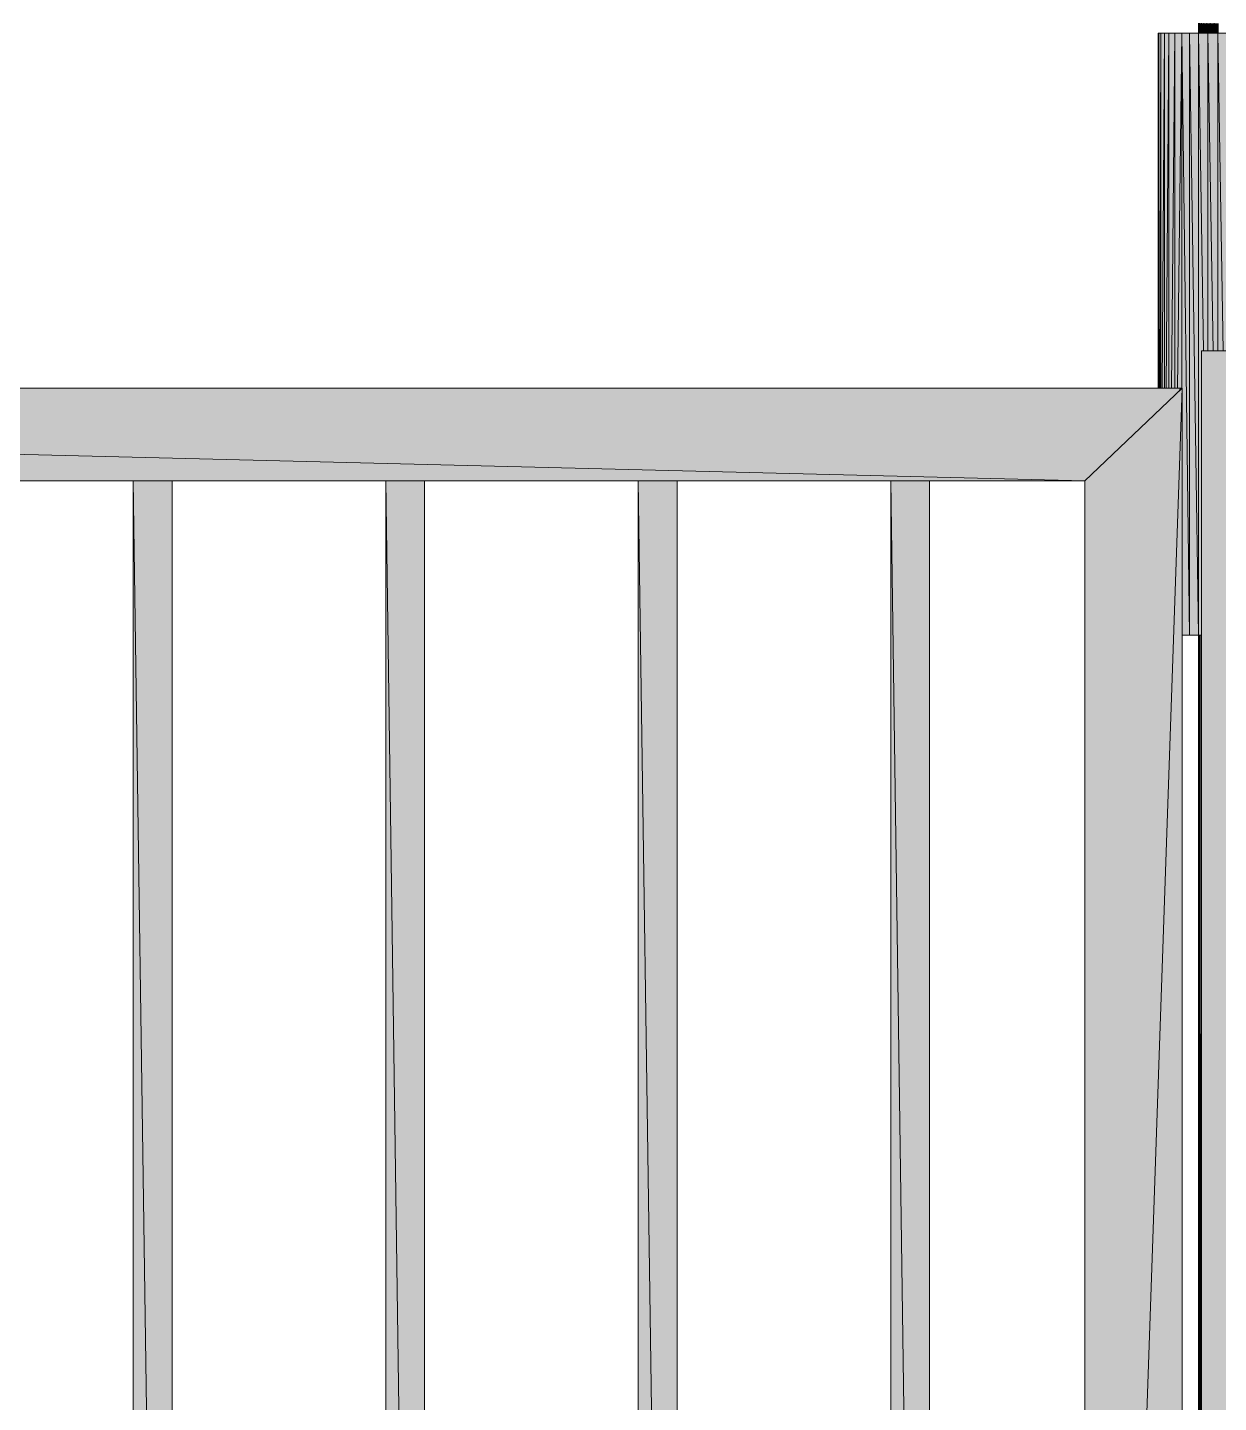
# Model space of a CAD drawing. Header units: millimetres. Extents: x 365175 to 2667127, y -330297 to -162108.
# Drawn here: x 1873815.5 to 1874171.6, y -318925.5 to -318514.3 of the extents above; entities that cross this region are included whole.
import ezdxf

# ---------------------------------------------------------------- set-up
doc = ezdxf.new("R2010")
doc.units = ezdxf.units.MM
doc.header["$MEASUREMENT"] = 0
doc.layers.add('Structure - Murs extérieurs', color=7, linetype='Continuous')

# ---------------------------------------------------------------- blocks, each defined once
blk = doc.blocks.new('Élément de coupe_161_6', base_point=(1445436.05, -319510.98))
at = {"linetype": 'Continuous', "lineweight": 0, "true_color": 0x000000}
for points in [[(1873016.52, -318622.09), (1874131.67, -318649.87), (1874160.71, -318622.09)], [(1874131.67, -318649.87), (1873016.52, -318622.09), (1873045.56, -318649.87)], [(1874131.67, -319466.04), (1874160.71, -318622.09), (1874131.67, -318649.87), (1874131.67, -319001.35), (1874131.7, -319002.56), (1874131.7, -319003.77), (1874131.67, -319004.97)], [(1874160.71, -318622.09), (1874131.67, -319466.04), (1874160.71, -319510.98)], [(1874159.46, -318623.29), (1874136.6, -318663.15), (1874136.6, -319322.87), (1874160.71, -318622.09)], [(1874136.6, -319322.87), (1874136.6, -319473.66), (1874160.71, -319510.98), (1874160.71, -318622.09)], [(1874160.15, -318622.09), (1874159.46, -318623.29), (1874160.71, -318622.09)], [(1873858.69, -318649.87), (1873847.07, -318649.87), (1873858.69, -319466.04)], [(1873847.07, -319466.04), (1873858.69, -319466.04), (1873847.07, -318649.87)], [(1873847.07, -318649.87), (1873847.25, -318662.31), (1873858.69, -318662.31), (1873858.69, -318649.87)], [(1873847.07, -318649.87), (1873847.07, -318662.31), (1873847.25, -318662.31)], [(1873934.2, -318649.87), (1873922.58, -318649.87), (1873934.2, -319466.04)], [(1873922.58, -319466.04), (1873934.2, -319466.04), (1873922.58, -318649.87)], [(1873922.58, -318649.87), (1873922.76, -318662.31), (1873934.2, -318662.31), (1873934.2, -318649.87)], [(1873922.58, -318649.87), (1873922.58, -318662.31), (1873922.76, -318662.31)], [(1874009.7, -318649.87), (1873998.08, -318649.87), (1874009.7, -319466.04)], [(1873998.08, -319466.04), (1874009.7, -319466.04), (1873998.08, -318649.87)], [(1873998.08, -318649.87), (1873998.26, -318662.31), (1874009.7, -318662.31), (1874009.7, -318649.87)], [(1873998.08, -318649.87), (1873998.08, -318662.31), (1873998.26, -318662.31)], [(1874085.21, -318649.87), (1874073.59, -318649.87), (1874078.53, -318996.65), (1874085.21, -318996.72)], [(1874073.59, -318649.87), (1874073.59, -318996.61), (1874078.53, -318996.65)], [(1874085.21, -318649.87), (1874073.59, -318649.87), (1874073.77, -318662.31), (1874085.21, -318662.31)], [(1874073.77, -318662.31), (1874073.59, -318649.87), (1874073.59, -318662.31)]]:
    blk.add_hatch(color=18, dxfattribs=at).paths.add_polyline_path(points)
at = {"color": 7, "linetype": 'Continuous', "lineweight": 20}
for p, q in [((1873016.52, -318622.09), (1874131.67, -318649.87)), ((1873016.52, -318622.09), (1874160.71, -318622.09)), ((1874131.67, -319466.04), (1874160.71, -318622.09)), ((1874131.67, -318649.87), (1874160.71, -318622.09)), ((1874160.71, -318622.09), (1874160.71, -319510.98)), ((1874131.67, -318649.87), (1873045.56, -318649.87)), ((1873847.07, -318649.87), (1873858.69, -319466.04)), ((1873847.07, -319466.04), (1873847.07, -318649.87)), ((1873858.69, -318649.87), (1873858.69, -319466.04)), ((1873922.58, -318649.87), (1873934.2, -319466.04)), ((1873922.58, -319466.04), (1873922.58, -318649.87)), ((1873934.2, -318649.87), (1873934.2, -319466.04)), ((1873998.08, -318649.87), (1874009.7, -319466.04)), ((1873998.08, -319466.04), (1873998.08, -318649.87)), ((1874009.7, -318649.87), (1874009.7, -319466.04)), ((1874073.59, -318649.87), (1874078.53, -318996.65)), ((1874073.59, -318996.61), (1874073.59, -318649.87)), ((1874085.21, -318649.87), (1874085.21, -318996.72)), ((1874131.67, -319001.35), (1874131.67, -318649.87))]:
    blk.add_line(p, q, dxfattribs=at)
blk = doc.blocks.new('Élément de coupe_162_6', base_point=(1445436.05, -319510.98))
at = {"layer": 'Structure - Murs extérieurs', "linetype": 'Continuous', "lineweight": 0, "true_color": 0x000000}
blk.add_hatch(color=18, dxfattribs=at).paths.add_polyline_path([(1874431.82, -318610.98), (1874166.52, -318610.98), (1874166.52, -319510.98), (1874431.82, -319510.98)])
at = {"layer": 'Structure - Murs extérieurs', "color": 7, "linetype": 'Continuous', "lineweight": 5}
for q in [(1874431.82, -318610.98), (1874166.52, -319510.98)]:
    blk.add_line((1874166.52, -318610.98), q, dxfattribs=at)
blk = doc.blocks.new('Élément de coupe_164_6', base_point=(1445436.05, -319510.98))
at = {"linetype": 'Continuous', "lineweight": 0, "true_color": 0x000000}
for points in [[(1874165.61, -318515.98), (1874165.7, -318515.98), (1874165.7, -318512.98), (1874165.61, -318512.98)], [(1874165.61, -318515.98), (1874165.7, -318515.98), (1874165.7, -318512.98), (1874165.61, -318512.98)], [(1874165.7, -318515.98), (1874166.01, -318515.98), (1874166.01, -318512.98), (1874165.7, -318512.98)], [(1874165.7, -318515.98), (1874166.01, -318515.98), (1874166.01, -318512.98), (1874165.7, -318512.98)], [(1874166.01, -318515.98), (1874166.52, -318515.98), (1874166.52, -318512.98), (1874166.01, -318512.98)], [(1874166.01, -318515.98), (1874166.52, -318515.98), (1874166.52, -318512.98), (1874166.01, -318512.98)], [(1874167.21, -318512.98), (1874166.52, -318512.98), (1874166.52, -318515.98), (1874167.21, -318515.98)], [(1874167.21, -318512.98), (1874166.52, -318512.98), (1874166.52, -318515.98), (1874167.21, -318515.98)], [(1874167.21, -318515.98), (1874168.08, -318515.98), (1874168.08, -318512.98), (1874167.21, -318512.98)], [(1874167.21, -318515.98), (1874168.08, -318515.98), (1874168.08, -318512.98), (1874167.21, -318512.98)], [(1874168.08, -318512.98), (1874168.08, -318515.98), (1874168.4, -318515.98), (1874169.12, -318515.98), (1874169.12, -318512.98)], [(1874170.3, -318512.98), (1874169.12, -318512.98), (1874169.13, -318515.98), (1874170.3, -318515.98)], [(1874171.61, -318512.98), (1874170.3, -318512.98), (1874170.3, -318515.98), (1874171.38, -318515.98), (1874171.61, -318515.98)], [(1874165.69, -318695.98), (1874165.61, -318695.98), (1874165.61, -319000.28), (1874165.66, -319000.28)], [(1874165.69, -318695.98), (1874165.61, -318695.98), (1874165.61, -319000.28), (1874165.66, -319000.28)], [(1874165.69, -318695.98), (1874165.66, -319000.28), (1874165.7, -319000.28), (1874165.7, -318695.98)], [(1874165.69, -318695.98), (1874165.66, -319000.28), (1874165.7, -319000.28), (1874165.7, -318695.98)], [(1874165.7, -318695.98), (1874165.7, -319000.28), (1874165.88, -319000.28), (1874165.96, -318695.98)], [(1874165.7, -318695.98), (1874165.7, -319000.28), (1874165.88, -319000.28), (1874165.96, -318695.98)], [(1874165.96, -318695.98), (1874165.88, -319000.28), (1874166.01, -319000.28), (1874166.01, -318695.98)], [(1874165.96, -318695.98), (1874165.88, -319000.28), (1874166.01, -319000.28), (1874166.01, -318695.98)], [(1874166.01, -318695.98), (1874166.01, -319000.28), (1874166.3, -319000.28), (1874166.43, -318695.98)], [(1874166.01, -318695.98), (1874166.01, -319000.28), (1874166.3, -319000.28), (1874166.43, -318695.98)], [(1874166.43, -318695.98), (1874166.3, -319000.28), (1874166.52, -319000.28), (1874166.52, -318695.98)], [(1874166.43, -318695.98), (1874166.3, -319000.28), (1874166.52, -319000.28), (1874166.52, -318695.98)]]:
    blk.add_hatch(color=18, dxfattribs=at).paths.add_polyline_path(points)
at = {"color": 7, "linetype": 'Continuous', "lineweight": 20}
for p, q in [((1874165.61, -318515.98), (1874165.61, -318512.98)), ((1874165.7, -318515.98), (1874165.7, -318512.98)), ((1874166.01, -318515.98), (1874166.01, -318512.98)), ((1874166.52, -318515.98), (1874166.52, -318512.98)), ((1874167.21, -318515.98), (1874167.21, -318512.98)), ((1874168.08, -318515.98), (1874168.08, -318512.98)), ((1874169.12, -318512.98), (1874169.13, -318515.98)), ((1874170.3, -318512.98), (1874170.3, -318515.98)), ((1874165.61, -319000.28), (1874165.61, -318695.98)), ((1874165.69, -318695.98), (1874165.66, -319000.28)), ((1874165.7, -319000.28), (1874165.7, -318695.98)), ((1874165.96, -318695.98), (1874165.88, -319000.28)), ((1874166.01, -319000.28), (1874166.01, -318695.98)), ((1874166.43, -318695.98), (1874166.3, -319000.28))]:
    blk.add_line(p, q, dxfattribs=at)
blk = doc.blocks.new('Élément de coupe_165_6', base_point=(1445436.05, -319510.98))
at = {"linetype": 'Continuous', "lineweight": 0, "true_color": 0x000000}
for points in [[(1874153.61, -318515.98), (1874153.61, -318622.09), (1874153.68, -318622.09), (1874153.79, -318515.98)], [(1874153.61, -318515.98), (1874153.61, -318622.09), (1874153.68, -318622.09), (1874153.79, -318515.98)], [(1874153.79, -318515.98), (1874153.68, -318622.09), (1874153.79, -318622.09)], [(1874153.79, -318515.98), (1874153.68, -318622.09), (1874153.79, -318622.09)], [(1874153.79, -318515.98), (1874153.79, -318622.09), (1874154.04, -318622.09), (1874154.4, -318515.98)], [(1874153.79, -318515.98), (1874153.79, -318622.09), (1874154.04, -318622.09), (1874154.4, -318515.98)], [(1874154.4, -318515.98), (1874154.04, -318622.09), (1874154.4, -318622.09)], [(1874154.4, -318515.98), (1874154.04, -318622.09), (1874154.4, -318622.09)], [(1874155.41, -318515.98), (1874154.4, -318515.98), (1874154.4, -318622.09), (1874154.81, -318622.09)], [(1874155.41, -318515.98), (1874154.4, -318515.98), (1874154.4, -318622.09), (1874154.81, -318622.09)], [(1874155.41, -318515.98), (1874154.81, -318622.09), (1874155.41, -318622.09)], [(1874155.41, -318515.98), (1874154.81, -318622.09), (1874155.41, -318622.09)], [(1874156.8, -318515.98), (1874155.41, -318515.98), (1874155.41, -318622.09), (1874155.98, -318622.09)], [(1874156.8, -318515.98), (1874155.41, -318515.98), (1874155.41, -318622.09), (1874155.98, -318622.09)], [(1874156.8, -318515.98), (1874155.98, -318622.09), (1874156.8, -318622.09)], [(1874156.8, -318515.98), (1874155.98, -318622.09), (1874156.8, -318622.09)], [(1874156.8, -318515.98), (1874156.8, -318622.09), (1874157.51, -318622.09), (1874158.54, -318515.98)], [(1874156.8, -318515.98), (1874156.8, -318622.09), (1874157.51, -318622.09), (1874158.54, -318515.98)], [(1874157.51, -318622.09), (1874158.54, -318622.09), (1874158.54, -318515.98)], [(1874157.51, -318622.09), (1874158.54, -318622.09), (1874158.54, -318515.98)], [(1874158.54, -318515.98), (1874158.54, -318622.09), (1874159.39, -318622.09), (1874160.61, -318515.98)], [(1874160.61, -318515.98), (1874159.39, -318622.09), (1874160.61, -318622.09)], [(1874162.98, -318695.98), (1874162.98, -318515.98), (1874160.61, -318515.98)], [(1874160.61, -318622.09), (1874160.71, -318622.09), (1874160.71, -318695.98), (1874162.98, -318695.98), (1874160.61, -318515.98)], [(1874162.98, -318695.98), (1874165.59, -318695.98), (1874162.98, -318515.98)], [(1874165.59, -318515.98), (1874162.98, -318515.98), (1874165.59, -318695.98)], [(1874168.4, -318515.98), (1874165.59, -318515.98), (1874167.08, -318610.98), (1874168.4, -318610.98)], [(1874165.59, -318695.98), (1874166.52, -318695.98), (1874166.52, -318610.98), (1874167.08, -318610.98), (1874165.59, -318515.98)], [(1874168.4, -318515.98), (1874169.97, -318610.98), (1874171.38, -318610.98), (1874171.38, -318515.98)], [(1874168.4, -318515.98), (1874168.4, -318610.98), (1874169.97, -318610.98)], [(1874171.38, -318515.98), (1874173.01, -318610.98), (1874174.46, -318610.98), (1874174.46, -318515.98)], [(1874171.38, -318515.98), (1874171.38, -318610.98), (1874173.01, -318610.98)]]:
    blk.add_hatch(color=18, dxfattribs=at).paths.add_polyline_path(points)
at = {"color": 7, "linetype": 'Continuous', "lineweight": 20}
for p, q in [((1874153.61, -318515.98), (1874153.79, -318515.98)), ((1874153.61, -318515.98), (1874153.61, -318622.09)), ((1874153.79, -318515.98), (1874153.68, -318622.09)), ((1874153.79, -318515.98), (1874153.79, -318622.09)), ((1874153.79, -318515.98), (1874154.4, -318515.98)), ((1874154.4, -318515.98), (1874154.04, -318622.09)), ((1874154.4, -318515.98), (1874154.4, -318622.09)), ((1874154.4, -318515.98), (1874155.41, -318515.98)), ((1874155.41, -318515.98), (1874154.81, -318622.09)), ((1874155.41, -318515.98), (1874156.8, -318515.98)), ((1874155.41, -318515.98), (1874155.41, -318622.09)), ((1874156.8, -318515.98), (1874155.98, -318622.09)), ((1874156.8, -318515.98), (1874158.54, -318515.98)), ((1874156.8, -318515.98), (1874156.8, -318622.09)), ((1874158.54, -318515.98), (1874157.51, -318622.09)), ((1874158.54, -318515.98), (1874158.54, -318622.09)), ((1874158.54, -318515.98), (1874160.61, -318515.98)), ((1874160.61, -318515.98), (1874159.39, -318622.09)), ((1874160.61, -318515.98), (1874162.98, -318695.98)), ((1874160.61, -318515.98), (1874160.61, -318622.09)), ((1874160.61, -318515.98), (1874162.98, -318515.98)), ((1874162.98, -318695.98), (1874162.98, -318515.98)), ((1874162.98, -318515.98), (1874165.59, -318515.98)), ((1874162.98, -318515.98), (1874165.59, -318695.98)), ((1874165.59, -318515.98), (1874167.08, -318610.98)), ((1874165.59, -318515.98), (1874168.4, -318515.98)), ((1874165.59, -318515.98), (1874165.59, -318695.98)), ((1874168.4, -318515.98), (1874168.4, -318610.98)), ((1874168.4, -318515.98), (1874171.38, -318515.98)), ((1874168.4, -318515.98), (1874169.97, -318610.98)), ((1874171.38, -318515.98), (1874173.01, -318610.98)), ((1874171.38, -318515.98), (1874171.38, -318610.98)), ((1874174.46, -318515.98), (1874171.38, -318515.98)), ((1874162.98, -318695.98), (1874160.71, -318695.98)), ((1874165.59, -318695.98), (1874162.98, -318695.98)), ((1874166.52, -318695.98), (1874165.59, -318695.98))]:
    blk.add_line(p, q, dxfattribs=at)

msp = doc.modelspace()

# ---------------------------------------------------------------- block references
at = {"lineweight": 0}
for name in ['Élément de coupe_164_6', 'Élément de coupe_165_6', 'Élément de coupe_161_6']:
    msp.add_blockref(name, (1445436.05, -319510.981), dxfattribs=at)
at = {"layer": 'Structure - Murs extérieurs', "lineweight": 0}
msp.add_blockref('Élément de coupe_162_6', (1445436.05, -319510.981), dxfattribs=at)

doc.saveas('drawing.dxf')
